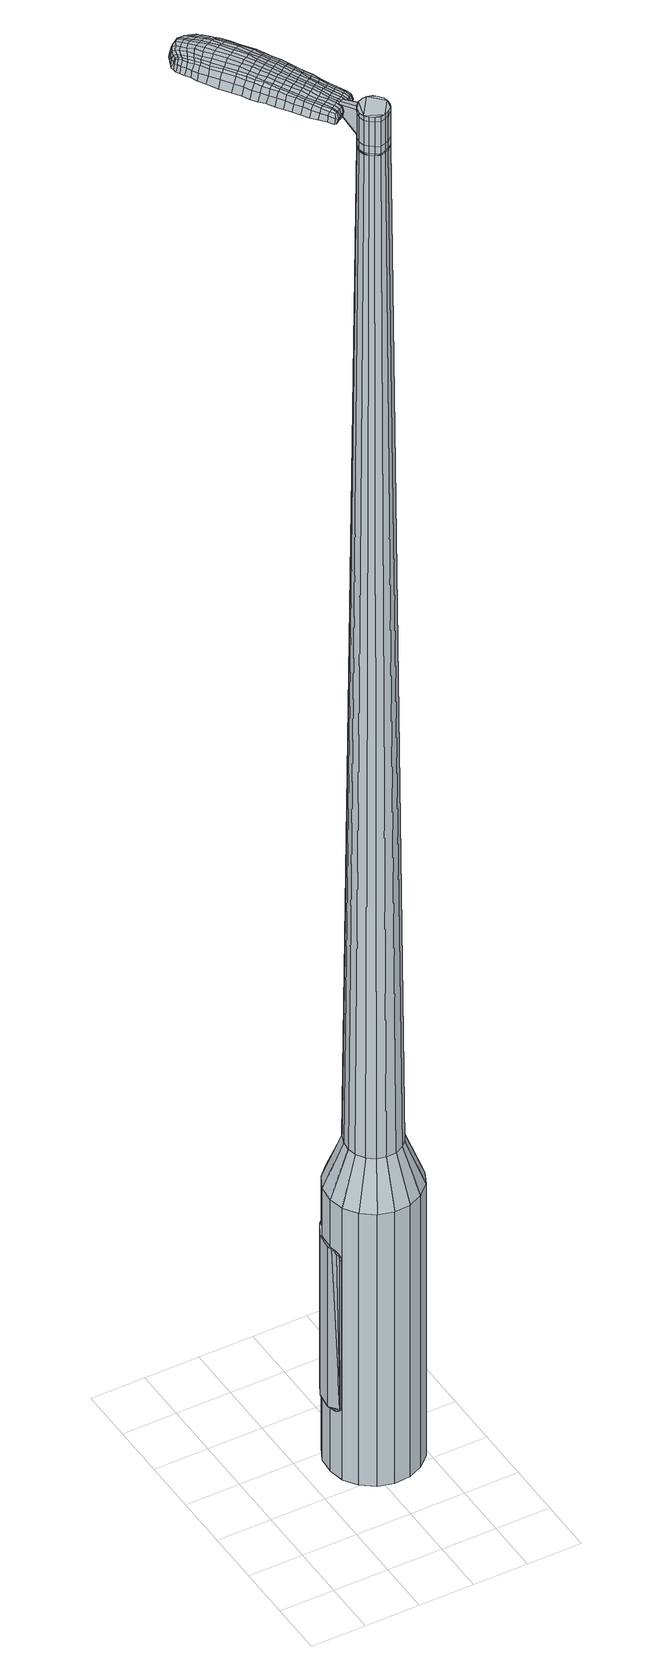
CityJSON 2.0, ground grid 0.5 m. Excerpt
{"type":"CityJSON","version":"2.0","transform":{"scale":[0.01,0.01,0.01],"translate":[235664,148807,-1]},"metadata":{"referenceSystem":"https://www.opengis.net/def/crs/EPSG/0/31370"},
"CityObjects":{
"object1":{"type":"GenericCityObject","attributes":{"cluster":104,"mean_distance_to_centroid":0.197,"new_centroid_x":235665.15,"new_centroid_y":148808.29,"mean_distance_to_camera":5.15,"H1":104.79,"H2":24.18,"Z_final":112.32,"cluster2":-1,"proj_x":235666.03,"proj_y":148807.71,"id_line":62693,"bearing_l":213.71,"distance":1.06,"orientation":"right","G_obj":123.71},"geometry":[{"type":"MultiSurface","lod":"2","boundaries":[[[0,1,2,3]],[[1,4,5,2]],[[4,6,7,5]],[[6,8,9,7]],[[8,10,11,9]],[[10,12,13,11]],[[12,14,15,13]],[[14,16,17,15]],[[16,18,19,17]],[[18,20,21,19]],[[20,22,23,21]],[[22,24,25,23]],[[24,26,27,25]],[[26,28,29,27]],[[28,30,31,29]],[[30,32,33,31]],[[32,34,35,33]],[[34,0,3,35]],[[36,37,38,39]],[[38,40,41,42]],[[41,43,42]],[[42,44,45,46]],[[45,47,46]],[[46,48,49,50]],[[49,51,50]],[[42,46,50,38]],[[50,52,39,38]],[[53,36,39]],[[2,5,7,35]],[[7,9,11,15]],[[11,13,15]],[[15,17,19,23]],[[19,21,23]],[[23,25,27,31]],[[27,29,31]],[[15,23,31,7]],[[31,33,35,7]],[[3,2,35]],[[1,0,54,55]],[[0,34,56,54]],[[34,32,57,56]],[[32,30,58,57]],[[30,28,59,58]],[[28,26,60,59]],[[26,24,61,60]],[[24,22,62,61]],[[22,20,63,62]],[[20,18,64,63]],[[18,16,65,64]],[[16,14,66,65]],[[14,12,67,66]],[[12,10,68,67]],[[10,8,69,68]],[[8,6,70,69]],[[6,4,71,70]],[[4,1,55,71]],[[55,54,72,73]],[[54,56,74,72]],[[56,57,75,74]],[[57,58,76,75]],[[58,59,77,76]],[[59,60,78,77]],[[60,61,79,78]],[[61,62,80,79]],[[62,63,81,80]],[[63,64,82,81]],[[64,65,83,82]],[[65,66,84,83]],[[66,67,85,84]],[[67,68,86,85]],[[68,69,87,86]],[[69,70,88,87]],[[70,71,89,88]],[[71,55,73,89]],[[90,91,92,93]],[[94,95,91,90]],[[96,97,95,94]],[[98,99,97,96]],[[100,101,99,98]],[[78,102,101,100]],[[79,103,102,78]],[[104,105,103,79]],[[81,106,105,104]],[[82,107,106,81]],[[108,109,107,82]],[[110,111,109,108]],[[85,112,111,110]],[[86,113,112,85]],[[87,114,113,86]],[[115,116,114,87]],[[89,117,116,115]],[[93,92,117,89]],[[118,119,120,121]],[[122,118,121,123]],[[124,122,123,125]],[[126,124,125,127]],[[128,126,127,129]],[[130,128,129,131]],[[132,130,131,133]],[[134,132,133,135]],[[136,134,135,137]],[[138,136,137,139]],[[140,138,139,141]],[[142,140,141,143]],[[144,142,143,145]],[[146,144,145,147]],[[148,146,147,149]],[[150,148,149,151]],[[73,72,90,93]],[[72,74,94,90]],[[74,75,96,94]],[[75,76,98,96]],[[76,77,100,98]],[[77,78,100]],[[80,104,79]],[[80,81,104]],[[83,108,82]],[[83,84,110,108]],[[84,85,110]],[[88,115,87]],[[88,89,115]],[[73,93,89]],[[152,153,92,91]],[[153,117,92]],[[154,116,117]],[[154,114,116]],[[155,111,112]],[[155,156,109,111]],[[156,107,109]],[[157,105,106]],[[157,103,105]],[[158,101,102]],[[158,159,99,101]],[[159,160,97,99]],[[160,161,95,97]],[[161,152,91,95]],[[39,52,150,162]],[[153,152,163,151]],[[53,39,162,119]],[[152,161,120,163]],[[36,53,119,118]],[[161,160,121,120]],[[37,36,118,122]],[[160,159,123,121]],[[38,37,122,124]],[[159,158,125,123]],[[40,38,124,126]],[[158,102,127,125]],[[41,40,126,128]],[[102,103,129,127]],[[43,41,128,130]],[[103,157,131,129]],[[42,43,130,132]],[[157,106,133,131]],[[44,42,132,134]],[[106,107,135,133]],[[45,44,134,136]],[[107,156,137,135]],[[47,45,136,138]],[[156,155,139,137]],[[46,47,138,140]],[[155,112,141,139]],[[48,46,140,142]],[[112,113,143,141]],[[49,48,142,144]],[[113,114,145,143]],[[51,49,144,146]],[[114,154,147,145]],[[50,51,146,148]],[[154,117,149,147]],[[52,50,148,150]],[[117,153,151,149]],[[150,151,164,165]],[[151,163,166,164]],[[163,120,167,166]],[[120,119,168,167]],[[119,162,169,168]],[[162,150,165,169]],[[170,171,172,173]],[[174,170,173,175]],[[170,174,176,177]],[[171,170,177,178]],[[179,180,181,182]],[[183,179,182,184]],[[179,183,185,186]],[[180,179,186,187]],[[188,189,190,191]],[[192,188,191,193]],[[188,192,194,195]],[[189,188,195,196]],[[197,198,199,200]],[[201,197,200,202]],[[197,201,203,204]],[[198,197,204,205]],[[206,207,208,209]],[[210,206,209,211]],[[206,210,212,213]],[[207,206,213,214]],[[215,216,217,218]],[[219,215,218,220]],[[215,219,221,222]],[[216,215,222,223]],[[224,225,226,227]],[[216,224,227,217]],[[224,216,223,228]],[[225,224,228,229]],[[230,231,232,233]],[[225,230,233,226]],[[230,225,229,234]],[[231,230,234,235]],[[236,174,175,237]],[[231,236,237,232]],[[236,231,235,238]],[[174,236,238,176]],[[239,240,241,242]],[[243,239,242,244]],[[239,243,245,246]],[[240,239,246,247]],[[248,249,250,251]],[[240,248,251,241]],[[248,240,247,252]],[[249,248,252,253]],[[254,255,256,257]],[[249,254,257,250]],[[254,249,253,258]],[[255,254,258,259]],[[260,261,262,263]],[[255,260,263,256]],[[260,255,259,264]],[[261,260,264,265]],[[266,171,178,267]],[[261,266,267,262]],[[266,261,265,268]],[[171,266,268,172]],[[269,270,271,272]],[[273,269,272,274]],[[269,273,275,276]],[[270,269,276,277]],[[278,279,280,281]],[[270,278,281,271]],[[278,270,277,282]],[[279,278,282,283]],[[284,285,286,287]],[[279,284,287,280]],[[284,279,283,288]],[[285,284,288,289]],[[290,183,184,291]],[[285,290,291,286]],[[290,285,289,292]],[[183,290,292,185]],[[293,294,295,296]],[[297,293,296,298]],[[293,297,299,300]],[[294,293,300,301]],[[302,303,304,305]],[[294,302,305,295]],[[302,294,301,306]],[[303,302,306,307]],[[308,309,310,311]],[[303,308,311,304]],[[308,303,307,312]],[[309,308,312,313]],[[314,315,316,317]],[[309,314,317,310]],[[314,309,313,318]],[[315,314,318,319]],[[320,180,187,321]],[[315,320,321,316]],[[320,315,319,322]],[[180,320,322,181]],[[323,209,208,324]],[[325,323,324,326]],[[323,325,327,328]],[[209,323,328,211]],[[329,325,326,330]],[[331,329,330,332]],[[329,331,333,334]],[[325,329,334,327]],[[335,331,332,336]],[[337,335,336,338]],[[335,337,339,340]],[[331,335,340,333]],[[341,337,338,342]],[[343,341,342,344]],[[341,343,345,346]],[[337,341,346,339]],[[347,343,344,348]],[[198,347,348,199]],[[347,198,205,349]],[[343,347,349,345]],[[350,351,196,195]],[[352,350,195,194]],[[350,352,353,354]],[[351,350,354,355]],[[356,357,355,354]],[[358,356,354,353]],[[356,358,359,360]],[[357,356,360,361]],[[362,363,361,360]],[[364,362,360,359]],[[362,364,365,366]],[[363,362,366,367]],[[368,369,367,366]],[[370,368,366,365]],[[368,370,203,201]],[[369,368,201,202]],[[371,372,373,374]],[[273,371,374,275]],[[371,273,274,375]],[[372,371,375,376]],[[377,192,193,378]],[[372,377,378,373]],[[377,372,376,379]],[[192,377,379,194]],[[380,381,382,383]],[[219,380,383,221]],[[380,219,220,384]],[[381,380,384,385]],[[386,387,388,389]],[[381,386,389,382]],[[386,381,385,390]],[[387,386,390,391]],[[392,189,196,393]],[[387,392,393,388]],[[392,387,391,394]],[[189,392,394,190]],[[395,396,397,398]],[[177,395,398,178]],[[395,177,176,399]],[[396,395,399,400]],[[401,402,403,404]],[[396,401,404,397]],[[401,396,400,405]],[[402,401,405,406]],[[407,200,199,408]],[[402,407,408,403]],[[407,402,406,409]],[[200,407,409,202]],[[410,411,412,413]],[[182,410,413,184]],[[410,182,181,414]],[[411,410,414,415]],[[416,204,203,417]],[[411,416,417,412]],[[416,411,415,418]],[[204,416,418,205]],[[419,420,421,422]],[[297,419,422,299]],[[419,297,298,423]],[[420,419,423,424]],[[425,210,211,426]],[[420,425,426,421]],[[425,420,424,427]],[[210,425,427,212]],[[428,429,430,431]],[[243,428,431,245]],[[428,243,244,432]],[[429,428,432,433]],[[434,435,436,437]],[[429,434,437,430]],[[434,429,433,438]],[[435,434,438,439]],[[440,207,214,441]],[[435,440,441,436]],[[440,435,439,442]],[[207,440,442,208]],[[443,444,433,432]],[[242,443,432,244]],[[443,242,241,445]],[[444,443,445,446]],[[447,448,439,438]],[[444,447,438,433]],[[447,444,446,449]],[[448,447,449,450]],[[451,324,208,442]],[[448,451,442,439]],[[451,448,450,452]],[[324,451,452,326]],[[453,454,455,456]],[[300,453,456,301]],[[453,300,299,422]],[[454,453,422,421]],[[457,328,327,458]],[[454,457,458,455]],[[457,454,421,426]],[[328,457,426,211]],[[459,460,446,445]],[[251,459,445,241]],[[459,251,250,461]],[[460,459,461,462]],[[463,464,450,449]],[[460,463,449,446]],[[463,460,462,465]],[[464,463,465,466]],[[467,330,326,452]],[[464,467,452,450]],[[467,464,466,468]],[[330,467,468,332]],[[469,470,471,472]],[[306,469,472,307]],[[469,306,301,456]],[[470,469,456,455]],[[473,334,333,474]],[[470,473,474,471]],[[473,470,455,458]],[[334,473,458,327]],[[475,476,462,461]],[[257,475,461,250]],[[475,257,256,477]],[[476,475,477,478]],[[479,480,466,465]],[[476,479,465,462]],[[479,476,478,481]],[[480,479,481,482]],[[483,336,332,468]],[[480,483,468,466]],[[483,480,482,484]],[[336,483,484,338]],[[485,486,487,488]],[[312,485,488,313]],[[485,312,307,472]],[[486,485,472,471]],[[489,340,339,490]],[[486,489,490,487]],[[489,486,471,474]],[[340,489,474,333]],[[491,492,478,477]],[[263,491,477,256]],[[491,263,262,493]],[[492,491,493,494]],[[495,496,482,481]],[[492,495,481,478]],[[495,492,494,497]],[[496,495,497,498]],[[499,342,338,484]],[[496,499,484,482]],[[499,496,498,500]],[[342,499,500,344]],[[501,502,503,504]],[[318,501,504,319]],[[501,318,313,488]],[[502,501,488,487]],[[505,346,345,506]],[[502,505,506,503]],[[505,502,487,490]],[[346,505,490,339]],[[507,508,494,493]],[[267,507,493,262]],[[507,267,178,398]],[[508,507,398,397]],[[509,510,498,497]],[[508,509,497,494]],[[509,508,397,404]],[[510,509,404,403]],[[511,348,344,500]],[[510,511,500,498]],[[511,510,403,408]],[[348,511,408,199]],[[512,513,415,414]],[[322,512,414,181]],[[512,322,319,504]],[[513,512,504,503]],[[514,349,205,418]],[[513,514,418,415]],[[514,513,503,506]],[[349,514,506,345]],[[515,516,376,375]],[[272,515,375,274]],[[515,272,271,517]],[[516,515,517,518]],[[519,352,194,379]],[[516,519,379,376]],[[519,516,518,520]],[[352,519,520,353]],[[521,522,523,524]],[[222,521,524,223]],[[521,222,221,383]],[[522,521,383,382]],[[525,526,527,528]],[[522,525,528,523]],[[525,522,382,389]],[[526,525,389,388]],[[529,351,355,530]],[[526,529,530,527]],[[529,526,388,393]],[[351,529,393,196]],[[531,532,518,517]],[[281,531,517,271]],[[531,281,280,533]],[[532,531,533,534]],[[535,358,353,520]],[[532,535,520,518]],[[535,532,534,536]],[[358,535,536,359]],[[537,538,539,540]],[[228,537,540,229]],[[537,228,223,524]],[[538,537,524,523]],[[541,542,543,544]],[[538,541,544,539]],[[541,538,523,528]],[[542,541,528,527]],[[545,357,361,546]],[[542,545,546,543]],[[545,542,527,530]],[[357,545,530,355]],[[547,548,534,533]],[[287,547,533,280]],[[547,287,286,549]],[[548,547,549,550]],[[551,364,359,536]],[[548,551,536,534]],[[551,548,550,552]],[[364,551,552,365]],[[553,554,555,556]],[[234,553,556,235]],[[553,234,229,540]],[[554,553,540,539]],[[557,558,559,560]],[[554,557,560,555]],[[557,554,539,544]],[[558,557,544,543]],[[561,363,367,562]],[[558,561,562,559]],[[561,558,543,546]],[[363,561,546,361]],[[563,564,550,549]],[[291,563,549,286]],[[563,291,184,413]],[[564,563,413,412]],[[565,370,365,552]],[[564,565,552,550]],[[565,564,412,417]],[[370,565,417,203]],[[566,567,400,399]],[[238,566,399,176]],[[566,238,235,556]],[[567,566,556,555]],[[568,569,406,405]],[[567,568,405,400]],[[568,567,555,560]],[[569,568,560,559]],[[570,369,202,409]],[[569,570,409,406]],[[570,569,559,562]],[[369,570,562,367]],[[571,572,573,574]],[[574,573,575,576]],[[577,575,573,578]],[[578,573,572,579]],[[580,581,582,583]],[[583,582,584,585]],[[586,584,582,587]],[[587,582,581,588]],[[589,590,591,592]],[[592,591,593,594]],[[595,593,591,596]],[[596,591,590,597]],[[598,599,600,601]],[[601,600,602,603]],[[604,602,600,605]],[[605,600,599,606]],[[607,608,609,610]],[[610,609,611,612]],[[613,611,609,614]],[[614,609,608,615]],[[616,617,618,619]],[[619,618,620,621]],[[622,620,618,623]],[[623,618,617,624]],[[625,626,627,628]],[[628,627,617,616]],[[624,617,627,629]],[[629,627,626,630]],[[631,632,633,634]],[[634,633,626,625]],[[630,626,633,635]],[[635,633,632,636]],[[576,575,637,638]],[[638,637,632,631]],[[636,632,637,639]],[[639,637,575,577]],[[640,641,642,643]],[[643,642,644,645]],[[646,644,642,647]],[[647,642,641,648]],[[649,650,651,652]],[[652,651,641,640]],[[648,641,651,653]],[[653,651,650,654]],[[655,656,657,658]],[[658,657,650,649]],[[654,650,657,659]],[[659,657,656,660]],[[661,662,663,664]],[[664,663,656,655]],[[660,656,663,665]],[[665,663,662,666]],[[579,572,667,668]],[[668,667,662,661]],[[666,662,667,669]],[[669,667,572,571]],[[670,671,672,673]],[[673,672,674,675]],[[676,674,672,677]],[[677,672,671,678]],[[679,680,681,682]],[[682,681,671,670]],[[678,671,681,683]],[[683,681,680,684]],[[685,686,687,688]],[[688,687,680,679]],[[684,680,687,689]],[[689,687,686,690]],[[585,584,691,692]],[[692,691,686,685]],[[690,686,691,693]],[[693,691,584,586]],[[694,695,696,697]],[[697,696,698,699]],[[700,698,696,701]],[[701,696,695,702]],[[703,704,705,706]],[[706,705,695,694]],[[702,695,705,707]],[[707,705,704,708]],[[709,710,711,712]],[[712,711,704,703]],[[708,704,711,713]],[[713,711,710,714]],[[715,716,717,718]],[[718,717,710,709]],[[714,710,717,719]],[[719,717,716,720]],[[588,581,721,722]],[[722,721,716,715]],[[720,716,721,723]],[[723,721,581,580]],[[607,610,724,725]],[[725,724,726,727]],[[728,726,724,729]],[[729,724,610,612]],[[727,726,730,731]],[[731,730,732,733]],[[734,732,730,735]],[[735,730,726,728]],[[733,732,736,737]],[[737,736,738,739]],[[740,738,736,741]],[[741,736,732,734]],[[739,738,742,743]],[[743,742,744,745]],[[746,744,742,747]],[[747,742,738,740]],[[745,744,748,749]],[[749,748,599,598]],[[606,599,748,750]],[[750,748,744,746]],[[597,751,752,596]],[[596,752,753,595]],[[754,753,752,755]],[[755,752,751,756]],[[756,757,758,755]],[[755,758,759,754]],[[760,759,758,761]],[[761,758,757,762]],[[762,763,764,761]],[[761,764,765,760]],[[766,765,764,767]],[[767,764,763,768]],[[768,769,770,767]],[[767,770,771,766]],[[604,771,770,602]],[[602,770,769,603]],[[772,773,774,775]],[[775,774,674,676]],[[675,674,774,776]],[[776,774,773,777]],[[594,593,778,779]],[[779,778,773,772]],[[777,773,778,780]],[[780,778,593,595]],[[781,782,783,784]],[[784,783,620,622]],[[621,620,783,785]],[[785,783,782,786]],[[787,788,789,790]],[[790,789,782,781]],[[786,782,789,791]],[[791,789,788,792]],[[597,590,793,794]],[[794,793,788,787]],[[792,788,793,795]],[[795,793,590,589]],[[796,797,798,799]],[[799,798,578,579]],[[577,578,798,800]],[[800,798,797,801]],[[802,803,804,805]],[[805,804,797,796]],[[801,797,804,806]],[[806,804,803,807]],[[598,601,808,809]],[[809,808,803,802]],[[807,803,808,810]],[[810,808,601,603]],[[811,812,813,814]],[[814,813,583,585]],[[580,583,813,815]],[[815,813,812,816]],[[604,605,817,818]],[[818,817,812,811]],[[816,812,817,819]],[[819,817,605,606]],[[820,698,821]],[[821,698,700]],[[699,698,820,822]],[[612,611,823,824]],[[824,823,820,821]],[[822,820,823,825]],[[825,823,611,613]],[[826,827,828,829]],[[829,828,644,646]],[[645,644,828,830]],[[830,828,827,831]],[[832,833,834,835]],[[835,834,827,826]],[[831,827,834,836]],[[836,834,833,837]],[[615,608,838,839]],[[839,838,833,832]],[[837,833,838,840]],[[840,838,608,607]],[[831,841,842,830]],[[830,842,643,645]],[[640,643,842,843]],[[843,842,841,844]],[[837,845,846,836]],[[836,846,841,831]],[[844,841,846,847]],[[847,846,845,848]],[[607,725,849,840]],[[840,849,845,837]],[[848,845,849,850]],[[850,849,725,727]],[[851,852,853,854]],[[854,853,701,702]],[[700,701,853,821]],[[853,852,821]],[[728,729,855,856]],[[856,855,852,851]],[[821,852,855,824]],[[824,855,729,612]],[[844,857,858,843]],[[843,858,652,640]],[[649,652,858,859]],[[858,857,859]],[[848,860,861,847]],[[847,861,857,844]],[[859,857,861,862]],[[862,861,860,863]],[[727,731,864,850]],[[850,864,860,848]],[[863,860,864,865]],[[865,864,731,733]],[[866,867,868,869]],[[869,868,707,708]],[[702,707,868,854]],[[854,868,867,851]],[[734,735,870,871]],[[871,870,867,866]],[[851,867,870,856]],[[856,870,735,728]],[[872,873,859]],[[859,873,658,649]],[[655,658,873,874]],[[874,873,872,875]],[[863,876,877,862]],[[862,877,872,859]],[[875,872,877,878]],[[878,877,876,879]],[[733,737,880,865]],[[865,880,876,863]],[[879,876,880,881]],[[881,880,737,739]],[[882,883,884,885]],[[885,884,713,714]],[[708,713,884,869]],[[869,884,883,866]],[[740,741,886,887]],[[887,886,883,882]],[[866,883,886,871]],[[871,886,741,734]],[[875,888,889,874]],[[874,889,664,655]],[[661,664,889,890]],[[890,889,888,891]],[[879,892,893,878]],[[878,893,888,875]],[[891,888,893,894]],[[894,893,892,895]],[[739,743,896,881]],[[881,896,892,879]],[[895,892,896,897]],[[897,896,743,745]],[[898,899,900,901]],[[901,900,719,720]],[[714,719,900,885]],[[885,900,899,882]],[[746,747,902,903]],[[903,902,899,898]],[[882,899,902,887]],[[887,902,747,740]],[[891,904,905,890]],[[890,905,668,661]],[[579,668,905,799]],[[799,905,904,796]],[[895,906,907,894]],[[894,907,904,891]],[[796,904,907,805]],[[805,907,906,802]],[[745,749,908,897]],[[897,908,906,895]],[[802,906,908,809]],[[809,908,749,598]],[[816,909,910,815]],[[815,910,723,580]],[[720,723,910,901]],[[901,910,909,898]],[[606,750,911,819]],[[819,911,909,816]],[[898,909,911,903]],[[903,911,750,746]],[[777,912,913,776]],[[776,913,673,675]],[[670,673,913,914]],[[914,913,912,915]],[[595,753,916,780]],[[780,916,912,777]],[[915,912,916,917]],[[917,916,753,754]],[[918,919,920,921]],[[921,920,623,624]],[[622,623,920,784]],[[784,920,919,781]],[[922,923,924,925]],[[925,924,919,918]],[[781,919,924,790]],[[790,924,923,787]],[[756,751,926,927]],[[927,926,923,922]],[[787,923,926,794]],[[794,926,751,597]],[[915,928,929,914]],[[914,929,682,670]],[[679,682,929,930]],[[930,929,928,931]],[[754,759,932,917]],[[917,932,928,915]],[[931,928,932,933]],[[933,932,759,760]],[[934,935,936,937]],[[937,936,629,630]],[[624,629,936,921]],[[921,936,935,918]],[[938,939,940,941]],[[941,940,935,934]],[[918,935,940,925]],[[925,940,939,922]],[[762,757,942,943]],[[943,942,939,938]],[[922,939,942,927]],[[927,942,757,756]],[[931,944,945,930]],[[930,945,688,679]],[[685,688,945,946]],[[946,945,944,947]],[[760,765,948,933]],[[933,948,944,931]],[[947,944,948,949]],[[949,948,765,766]],[[950,951,952,953]],[[953,952,635,636]],[[630,635,952,937]],[[937,952,951,934]],[[954,955,956,957]],[[957,956,951,950]],[[934,951,956,941]],[[941,956,955,938]],[[768,763,958,959]],[[959,958,955,954]],[[938,955,958,943]],[[943,958,763,762]],[[947,960,961,946]],[[946,961,692,685]],[[585,692,961,814]],[[814,961,960,811]],[[766,771,962,949]],[[949,962,960,947]],[[811,960,962,818]],[[818,962,771,604]],[[801,963,964,800]],[[800,964,639,577]],[[636,639,964,953]],[[953,964,963,950]],[[807,965,966,806]],[[806,966,963,801]],[[950,963,966,957]],[[957,966,965,954]],[[603,769,967,810]],[[810,967,965,807]],[[954,965,967,959]],[[959,967,769,768]],[[571,574,173,172]],[[574,576,175,173]],[[586,587,186,185]],[[587,588,187,186]],[[589,592,191,190]],[[592,594,193,191]],[[613,614,213,212]],[[614,615,214,213]],[[616,619,218,217]],[[619,621,220,218]],[[625,628,227,226]],[[628,616,217,227]],[[631,634,233,232]],[[634,625,226,233]],[[576,638,237,175]],[[638,631,232,237]],[[646,647,246,245]],[[647,648,247,246]],[[648,653,252,247]],[[653,654,253,252]],[[654,659,258,253]],[[659,660,259,258]],[[660,665,264,259]],[[665,666,265,264]],[[666,669,268,265]],[[669,571,172,268]],[[676,677,276,275]],[[677,678,277,276]],[[678,683,282,277]],[[683,684,283,282]],[[684,689,288,283]],[[689,690,289,288]],[[690,693,292,289]],[[693,586,185,292]],[[694,697,296,295]],[[697,699,298,296]],[[703,706,305,304]],[[706,694,295,305]],[[709,712,311,310]],[[712,703,304,311]],[[715,718,317,316]],[[718,709,310,317]],[[588,722,321,187]],[[722,715,316,321]],[[772,775,374,373]],[[775,676,275,374]],[[594,779,378,193]],[[779,772,373,378]],[[621,785,384,220]],[[785,786,385,384]],[[786,791,390,385]],[[791,792,391,390]],[[792,795,394,391]],[[795,589,190,394]],[[699,423,298]],[[699,822,424,423]],[[822,825,427,424]],[[825,613,212,427]],[[826,829,431,430]],[[829,646,245,431]],[[832,835,437,436]],[[835,826,430,437]],[[615,839,441,214]],[[839,832,436,441]],[[968,969,970,971]],[[972,973,971,970]],[[974,975,976,977]],[[978,979,980,981]],[[969,982,983,970]],[[984,972,970,983]],[[985,974,977,986]],[[987,988,979,978]],[[982,989,990,983]],[[990,991,984,983]],[[992,985,986,993]],[[994,988,987,995]],[[989,996,997,990]],[[997,998,991,990]],[[999,992,993,1000]],[[1001,994,995,1002]],[[1003,1004,1005,1006]],[[1007,1008,1004,1003]],[[1007,1009,1010,1008]],[[1009,1011,1012,1010]],[[1013,1014,1015,1016]],[[1017,1018,1014,1013]],[[1019,1020,1018,1017]],[[1021,1022,1020,1019]],[[1016,1005,1004,1013]],[[1013,1004,1008,1017]],[[1008,1010,1019,1017]],[[1010,1012,1021,1019]],[[977,976,973,972]],[[986,977,972,984]],[[991,993,986,984]],[[998,1000,993,991]],[[978,981,975,974]],[[987,978,974,985]],[[995,987,985,992]],[[1002,995,992,999]],[[979,1003,1006,980]],[[988,1007,1003,979]],[[1009,1007,988,994]],[[1011,1009,994,1001]],[[1023,1024,1025,1026]],[[1025,1027,1028,1029]],[[1025,1029,1030,1031]],[[1025,1031,1026]],[[1032,1023,1026,1033]],[[1034,1033,1026,1035]],[[1036,1035,1026]],[[1037,1025,1024,1038]],[[1039,1037,1038,1040]],[[1041,1039,1040,1042]],[[1043,1041,1042,1044]],[[1045,1043,1044,1046]],[[1046,1047,1048,1049]],[[1046,1049,1050,1051]],[[1046,1051,1052,1053]],[[1052,1054,1055,1056]],[[1052,1056,1057,1058]],[[1052,1058,1053]],[[1046,1053,1045]],[[1059,1060,1024,1023]],[[1061,1062,1027,1025]],[[1063,1064,1036,1026]],[[1060,1065,1038,1024]],[[1066,1061,1025,1037]],[[1065,1067,1040,1038]],[[1068,1066,1037,1039]],[[1067,1069,1042,1040]],[[1070,1068,1039,1041]],[[1069,1071,1044,1042]],[[1072,1070,1041,1043]],[[1071,1073,1046,1044]],[[1074,1072,1043,1045]],[[1073,1075,1047,1046]],[[1076,1077,1054,1052]],[[1078,1074,1045,1053]],[[1048,1047,1075,1079]],[[1049,1048,1079,1080]],[[1050,1049,1080,1081]],[[1051,1050,1081,1082]],[[1052,1051,1082,1076]],[[1083,1059,1023,1032]],[[1084,1083,1032,1033]],[[1085,1084,1033,1034]],[[1086,1085,1034,1035]],[[1064,1086,1035,1036]],[[1028,1027,1062,1087]],[[1055,1054,1077,1088]],[[1029,1028,1087,1089]],[[1030,1029,1089,1090]],[[1031,1030,1090,1091]],[[1026,1031,1091,1063]],[[1056,1055,1088,1092]],[[1057,1056,1092,1093]],[[1058,1057,1093,1094]],[[1053,1058,1094,1078]]]}]}
},
"vertices":[
[89,165,384],[103,171,384],[103,171,96],[89,165,96],[117,172,384],[117,172,96],[131,168,384],[131,168,96],[143,159,384],[143,159,96],[151,147,384],[151,147,96],[155,133,384],[155,133,96],[153,118,384],[153,118,96],[147,105,384],[147,105,96],[136,95,384],[136,95,96],[123,89,384],[123,89,96],[108,88,384],[108,88,96],[94,92,384],[94,92,96],[82,101,384],[82,101,96],[74,113,384],[74,113,96],[71,127,384],[71,127,96],[72,142,384],[72,142,96],[79,155,384],[79,155,96],[100,134,1524],[99,129,1524],[100,124,1524],[105,141,1524],[103,121,1524],[107,118,1524],[116,117,1524],[111,116,1524],[120,119,1524],[124,122,1524],[126,131,1524],[126,126,1524],[125,135,1524],[122,139,1524],[114,143,1524],[119,142,1524],[110,143,1524],[102,138,1524],[99,151,429],[107,154,429],[92,145,429],[89,137,429],[88,128,429],[90,120,429],[95,112,429],[102,107,429],[110,105,429],[119,105,429],[127,109,429],[133,115,429],[137,123,429],[138,131,429],[136,140,429],[131,147,429],[124,152,429],[116,155,429],[105,141,1483],[110,143,1483],[102,138,1483],[100,134,1483],[99,129,1483],[100,124,1483],[103,121,1483],[107,118,1483],[111,116,1483],[116,117,1483],[120,119,1483],[124,122,1483],[126,126,1483],[126,131,1483],[125,135,1483],[122,139,1483],[119,142,1483],[114,143,1483],[106,141,1483],[106,141,1485],[110,142,1485],[110,142,1483],[102,137,1483],[102,137,1485],[100,133,1483],[100,133,1485],[100,129,1483],[100,129,1485],[101,125,1483],[101,125,1485],[103,121,1485],[107,118,1485],[111,117,1483],[111,117,1485],[116,117,1485],[120,119,1485],[123,122,1483],[123,122,1485],[125,126,1483],[125,126,1485],[126,131,1485],[125,135,1485],[122,139,1485],[118,141,1483],[118,141,1485],[114,143,1485],[100,134,1519],[102,138,1519],[102,138,1493],[100,134,1493],[99,129,1519],[99,129,1493],[100,124,1519],[100,124,1493],[103,121,1519],[103,121,1493],[107,118,1519],[107,118,1493],[111,116,1519],[111,116,1493],[116,117,1519],[116,117,1493],[120,119,1519],[120,119,1493],[124,122,1519],[124,122,1493],[126,126,1519],[126,126,1493],[126,131,1519],[126,131,1493],[125,135,1519],[125,135,1493],[122,139,1519],[122,139,1493],[119,142,1519],[119,142,1493],[114,143,1519],[114,143,1493],[110,143,1519],[110,143,1493],[105,141,1485],[110,143,1485],[119,142,1485],[126,126,1485],[124,122,1485],[111,116,1485],[100,124,1485],[99,129,1485],[100,134,1485],[102,138,1485],[105,141,1519],[105,141,1493],[98,158,1513],[98,158,1518],[95,157,1513],[92,155,1513],[92,155,1518],[95,157,1518],[70,229,1519],[74,223,1518],[74,225,1509],[71,231,1510],[66,236,1519],[66,238,1510],[65,235,1526],[69,227,1525],[73,221,1525],[38,208,1519],[42,202,1518],[44,202,1525],[40,208,1525],[33,215,1519],[35,215,1526],[31,215,1510],[36,208,1510],[40,202,1509],[12,279,1519],[15,281,1519],[14,281,1513],[11,279,1513],[9,275,1519],[8,276,1513],[10,274,1524],[13,277,1524],[16,279,1524],[53,217,1530],[57,211,1529],[60,213,1529],[56,219,1530],[48,225,1531],[51,226,1531],[45,222,1530],[50,215,1530],[54,209,1529],[98,150,1512],[100,151,1512],[99,152,1517],[97,151,1517],[95,148,1512],[95,149,1517],[95,149,1506],[97,151,1506],[100,152,1506],[36,277,1519],[38,275,1519],[39,277,1512],[37,279,1512],[34,279,1518],[35,281,1512],[34,278,1522],[35,277,1523],[37,274,1524],[41,271,1519],[45,267,1519],[45,269,1512],[42,273,1512],[40,270,1524],[44,266,1525],[48,262,1519],[53,256,1519],[53,258,1511],[49,264,1511],[48,261,1526],[52,254,1526],[59,246,1519],[60,248,1510],[58,245,1526],[107,165,1513],[104,172,1513],[103,171,1518],[107,164,1517],[110,160,1512],[109,161,1516],[110,162,1506],[108,167,1507],[104,173,1507],[100,178,1514],[96,185,1515],[95,183,1520],[99,177,1519],[100,180,1507],[97,186,1507],[92,191,1515],[89,198,1516],[88,196,1522],[92,190,1521],[93,193,1508],[89,200,1508],[85,204,1517],[81,210,1517],[80,209,1524],[84,203,1523],[85,206,1508],[82,212,1509],[77,217,1518],[77,215,1524],[78,219,1509],[6,258,1519],[7,255,1519],[9,256,1524],[7,259,1523],[5,261,1518],[6,261,1522],[4,261,1512],[4,258,1512],[6,255,1512],[10,251,1519],[12,246,1519],[14,246,1525],[11,251,1524],[8,251,1512],[11,246,1512],[15,241,1519],[20,234,1519],[21,234,1526],[17,241,1526],[14,241,1511],[18,234,1511],[26,225,1519],[28,225,1526],[24,225,1510],[82,149,1513],[78,155,1513],[76,155,1507],[81,149,1507],[86,144,1512],[85,145,1506],[86,146,1516],[83,149,1517],[79,155,1518],[73,161,1514],[69,167,1515],[67,167,1507],[71,161,1507],[75,161,1519],[70,167,1520],[64,173,1515],[60,179,1516],[58,179,1508],[62,173,1508],[66,173,1521],[61,179,1522],[55,185,1517],[51,190,1517],[49,191,1509],[53,185,1508],[57,185,1523],[52,190,1524],[46,196,1518],[44,196,1509],[48,196,1524],[94,156,1519],[96,157,1519],[90,162,1520],[92,163,1520],[88,160,1520],[92,154,1519],[86,168,1522],[88,169,1522],[82,174,1523],[84,176,1523],[79,172,1523],[83,166,1521],[78,180,1524],[80,182,1524],[74,186,1525],[76,188,1525],[71,185,1525],[75,178,1524],[69,193,1526],[72,194,1526],[65,199,1527],[68,200,1527],[62,197,1527],[67,191,1526],[61,205,1528],[64,207,1528],[58,203,1528],[14,275,1527],[17,277,1527],[12,272,1526],[14,268,1527],[17,271,1528],[20,273,1528],[20,266,1529],[23,268,1529],[17,263,1528],[21,257,1530],[24,260,1530],[28,262,1530],[28,253,1531],[32,256,1531],[25,251,1530],[30,243,1531],[33,246,1531],[37,248,1531],[41,235,1531],[44,237,1531],[37,233,1531],[5,263,1518],[5,266,1519],[4,266,1513],[3,263,1513],[6,262,1523],[6,265,1523],[7,271,1519],[6,271,1513],[8,270,1524],[32,280,1518],[30,281,1518],[30,280,1523],[32,279,1523],[33,282,1513],[30,283,1513],[26,282,1519],[22,282,1519],[23,281,1524],[27,281,1523],[26,283,1513],[22,283,1513],[18,282,1519],[19,281,1524],[18,283,1513],[68,226,1528],[66,225,1528],[70,219,1528],[72,220,1527],[64,234,1528],[62,233,1529],[64,224,1529],[61,222,1530],[65,216,1529],[68,218,1528],[59,232,1529],[56,230,1530],[58,221,1530],[62,214,1529],[54,228,1531],[41,209,1528],[43,210,1529],[38,217,1529],[36,216,1528],[45,203,1527],[47,204,1528],[46,212,1529],[41,220,1530],[50,206,1528],[88,143,1512],[90,144,1512],[89,146,1517],[88,145,1517],[87,144,1506],[88,145,1506],[92,146,1512],[92,148,1517],[91,147,1506],[110,158,1512],[109,157,1512],[109,158,1506],[110,159,1506],[109,159,1517],[108,158,1517],[107,156,1512],[105,154,1512],[104,155,1506],[107,157,1506],[106,157,1517],[104,155,1517],[102,153,1512],[102,154,1506],[102,154,1517],[106,163,1519],[105,162,1519],[102,170,1520],[101,169,1520],[103,161,1519],[101,160,1519],[99,168,1520],[97,166,1520],[99,158,1519],[95,165,1520],[85,149,1519],[86,150,1519],[82,156,1520],[80,155,1520],[89,152,1519],[85,158,1520],[98,176,1521],[97,175,1521],[94,182,1522],[93,182,1522],[95,174,1521],[93,172,1521],[91,180,1522],[89,179,1523],[90,171,1522],[86,177,1523],[76,161,1521],[78,162,1521],[73,168,1522],[71,167,1522],[80,164,1521],[76,170,1522],[91,189,1523],[89,188,1523],[87,195,1524],[85,194,1524],[87,186,1523],[85,185,1524],[83,193,1525],[81,191,1525],[82,183,1524],[78,190,1525],[67,173,1523],[69,174,1523],[64,180,1524],[63,179,1524],[72,176,1524],[67,182,1525],[83,202,1525],[82,201,1525],[79,208,1526],[78,207,1526],[79,199,1526],[77,197,1526],[75,205,1527],[73,204,1527],[74,196,1526],[70,202,1527],[58,185,1525],[60,186,1525],[56,192,1526],[54,191,1526],[63,188,1526],[59,194,1527],[76,214,1527],[74,213,1527],[72,212,1527],[69,210,1528],[66,208,1528],[50,197,1527],[51,198,1527],[55,200,1528],[7,260,1525],[8,263,1525],[9,257,1526],[10,260,1526],[9,267,1526],[11,264,1527],[34,277,1525],[31,278,1525],[34,275,1526],[36,274,1525],[28,279,1525],[24,279,1526],[27,275,1527],[30,275,1526],[21,278,1526],[23,274,1527],[12,253,1526],[13,255,1527],[15,247,1527],[16,250,1528],[15,259,1528],[18,253,1529],[39,270,1526],[37,271,1527],[41,265,1528],[43,265,1527],[34,271,1527],[30,270,1528],[34,265,1529],[38,265,1528],[27,269,1528],[31,263,1530],[18,242,1528],[19,244,1529],[22,235,1528],[24,237,1529],[22,247,1529],[27,240,1530],[46,260,1528],[44,260,1528],[49,253,1529],[51,254,1528],[41,260,1529],[38,259,1530],[43,251,1530],[46,252,1530],[35,257,1530],[40,250,1531],[29,225,1529],[31,227,1529],[34,230,1530],[57,244,1528],[55,243,1529],[53,242,1530],[50,241,1530],[47,239,1531],[73,224,1509],[72,222,1518],[68,228,1518],[69,230,1509],[64,235,1519],[64,237,1510],[63,234,1525],[68,226,1525],[71,220,1525],[45,203,1525],[44,203,1518],[39,209,1518],[41,209,1525],[34,216,1519],[36,216,1525],[32,216,1510],[37,209,1509],[42,204,1509],[15,279,1513],[16,279,1519],[13,277,1519],[13,278,1513],[11,274,1519],[10,275,1513],[12,273,1524],[14,276,1524],[17,277,1524],[59,213,1528],[57,211,1528],[53,217,1529],[55,219,1529],[48,225,1529],[50,227,1529],[45,223,1529],[50,215,1529],[54,209,1528],[98,154,1516],[99,153,1512],[97,152,1512],[96,153,1516],[94,150,1512],[94,151,1516],[93,151,1506],[96,153,1506],[98,154,1506],[37,275,1512],[37,274,1519],[35,276,1518],[35,278,1512],[33,277,1518],[34,279,1512],[33,277,1522],[34,275,1523],[36,273,1523],[44,267,1512],[43,266,1519],[40,270,1519],[40,272,1512],[39,269,1524],[43,264,1525],[52,256,1511],[51,255,1519],[47,261,1519],[47,263,1511],[46,260,1525],[50,253,1526],[57,245,1519],[58,247,1510],[57,244,1526],[101,170,1518],[102,171,1513],[106,164,1513],[105,163,1517],[108,160,1512],[107,160,1515],[108,161,1506],[106,166,1506],[102,172,1507],[94,183,1520],[94,184,1514],[98,177,1514],[98,176,1519],[99,179,1507],[95,186,1507],[86,195,1522],[87,197,1516],[91,190,1515],[90,189,1521],[91,192,1508],[87,199,1508],[79,208,1523],[79,210,1517],[83,203,1516],[82,202,1522],[84,205,1508],[80,211,1508],[76,216,1517],[75,214,1524],[76,218,1509],[10,257,1523],[9,256,1519],[8,259,1518],[9,259,1523],[7,261,1518],[8,261,1522],[6,261,1512],[6,259,1512],[8,256,1512],[16,247,1525],[14,247,1519],[11,252,1519],[13,252,1524],[10,252,1512],[12,247,1512],[23,235,1526],[21,235,1519],[17,242,1519],[19,242,1525],[15,242,1511],[20,236,1511],[28,226,1519],[30,226,1526],[26,226,1510],[78,156,1507],[79,156,1513],[84,150,1513],[82,150,1506],[87,146,1512],[86,146,1506],[87,147,1515],[85,150,1517],[80,156,1518],[68,168,1507],[70,168,1514],[75,162,1514],[73,162,1507],[76,162,1519],[72,168,1520],[59,180,1508],[61,180,1516],[66,174,1515],[64,174,1508],[67,174,1521],[63,180,1522],[50,192,1508],[52,192,1517],[57,186,1516],[55,186,1508],[58,186,1522],[54,192,1523],[48,197,1517],[46,198,1509],[50,198,1524],[94,156,1518],[96,158,1518],[90,162,1519],[92,164,1519],[87,161,1519],[91,155,1518],[86,168,1520],[88,170,1520],[82,175,1521],[84,176,1521],[79,173,1521],[83,167,1520],[77,181,1523],[80,182,1523],[73,187,1524],[76,188,1524],[71,185,1524],[75,179,1523],[69,193,1525],[72,195,1525],[65,199,1526],[67,201,1526],[62,197,1526],[66,191,1525],[61,205,1527],[63,207,1527],[58,203,1527],[18,276,1526],[15,274,1526],[13,271,1525],[15,268,1526],[17,270,1526],[20,272,1526],[24,267,1528],[21,265,1528],[18,263,1527],[22,257,1528],[25,259,1529],[28,261,1529],[32,255,1530],[29,253,1530],[26,251,1529],[31,244,1530],[34,246,1530],[37,248,1530],[43,237,1530],[41,235,1530],[38,233,1530],[6,266,1513],[7,265,1518],[7,263,1518],[5,263,1512],[8,262,1523],[8,265,1523],[9,270,1519],[8,270,1513],[10,269,1523],[29,278,1523],[29,279,1518],[32,278,1518],[32,277,1523],[32,280,1512],[30,280,1512],[23,279,1523],[22,280,1519],[26,280,1519],[26,279,1523],[26,281,1513],[22,281,1513],[19,280,1519],[20,279,1524],[19,281,1513],[70,219,1527],[66,225,1527],[67,226,1527],[71,220,1526],[62,233,1527],[61,233,1528],[65,216,1528],[61,222,1528],[63,224,1528],[67,218,1527],[59,231,1528],[56,230,1529],[58,221,1529],[62,215,1528],[53,228,1529],[38,218,1528],[43,210,1527],[42,209,1527],[37,217,1527],[46,204,1526],[47,205,1527],[46,213,1528],[41,220,1528],[51,207,1527],[88,146,1512],[88,147,1516],[87,147,1506],[91,148,1512],[91,149,1516],[90,149,1506],[108,160,1506],[107,159,1512],[108,159,1512],[109,160,1506],[107,160,1516],[107,159,1516],[103,157,1506],[103,156,1512],[106,158,1512],[106,159,1506],[105,158,1516],[103,157,1516],[101,155,1512],[101,156,1506],[100,155,1516],[104,163,1518],[105,163,1518],[101,170,1519],[100,169,1519],[100,161,1518],[102,162,1518],[98,168,1519],[96,166,1519],[98,159,1518],[94,165,1519],[82,157,1519],[86,151,1518],[85,150,1518],[81,156,1519],[88,153,1518],[84,159,1519],[96,176,1520],[97,176,1520],[93,182,1521],[92,173,1520],[94,174,1520],[91,181,1521],[88,179,1521],[90,171,1520],[86,178,1521],[73,169,1521],[77,163,1520],[76,162,1520],[72,168,1521],[80,165,1520],[76,171,1521],[89,188,1522],[89,189,1522],[86,195,1523],[85,194,1523],[84,185,1522],[87,187,1522],[83,193,1523],[80,192,1524],[82,184,1523],[78,190,1524],[64,181,1523],[69,175,1522],[68,174,1522],[63,180,1523],[72,177,1522],[67,183,1523],[81,201,1524],[82,201,1524],[78,207,1525],[77,207,1525],[76,198,1525],[79,199,1524],[75,206,1525],[72,204,1526],[74,196,1525],[70,202,1526],[56,193,1525],[60,187,1524],[59,186,1524],[55,192,1525],[63,189,1524],[59,195,1525],[73,213,1526],[74,214,1526],[69,210,1527],[71,212,1526],[66,209,1527],[52,199,1526],[50,198,1526],[55,201,1526],[9,263,1524],[9,260,1524],[11,258,1525],[11,260,1525],[11,267,1525],[12,264,1525],[33,274,1525],[31,276,1524],[33,275,1524],[35,273,1525],[27,274,1526],[24,277,1525],[28,277,1524],[30,274,1525],[21,277,1525],[23,274,1526],[14,255,1526],[13,253,1526],[16,248,1526],[17,250,1527],[16,259,1526],[19,253,1527],[40,265,1527],[36,270,1526],[38,269,1526],[42,264,1526],[34,264,1528],[30,269,1527],[33,270,1526],[37,264,1527],[27,268,1527],[31,263,1528],[20,244,1527],[19,243,1527],[24,236,1527],[25,237,1528],[23,248,1528],[27,240,1529],[48,253,1528],[44,259,1527],[45,259,1527],[50,253,1527],[43,251,1529],[38,258,1529],[41,259,1528],[46,252,1528],[35,257,1529],[40,249,1530],[31,228,1528],[30,226,1528],[34,230,1529],[55,243,1528],[56,243,1528],[49,240,1529],[52,242,1529],[46,239,1530],[109,161,1508],[103,157,1508],[86,185,1509],[92,189,1509],[75,203,1510],[82,208,1510],[53,236,1512],[61,242,1512],[71,227,1511],[63,221,1511],[43,251,1513],[35,262,1514],[43,267,1514],[51,257,1513],[97,153,1508],[79,180,1509],[67,198,1510],[45,231,1512],[55,216,1511],[35,246,1513],[28,257,1514],[92,150,1508],[73,176,1509],[60,194,1510],[38,226,1512],[48,211,1511],[21,253,1514],[28,241,1513],[86,146,1508],[66,172,1509],[53,189,1510],[30,221,1512],[40,206,1511],[13,248,1514],[20,236,1513],[27,273,1514],[24,277,1514],[30,280,1514],[34,278,1514],[21,269,1514],[18,273,1514],[14,264,1514],[12,269,1514],[7,259,1514],[6,265,1514],[19,279,1515],[14,280,1515],[15,280,1515],[23,281,1515],[15,277,1515],[14,279,1515],[12,274,1515],[13,279,1515],[8,272,1515],[12,278,1515],[70,124,334],[69,128,334],[69,128,165],[72,114,171],[70,124,165],[71,120,165],[71,118,166],[72,116,167],[72,114,169],[71,120,334],[71,118,333],[72,116,332],[72,114,331],[72,114,328],[71,143,165],[71,143,334],[78,156,165],[78,156,334],[89,166,165],[89,166,334],[102,172,165],[102,172,334],[117,174,165],[117,174,334],[121,172,334],[125,171,334],[128,171,333],[130,170,332],[131,170,331],[131,170,328],[121,172,165],[131,170,171],[131,170,169],[130,170,167],[128,171,166],[125,171,165],[73,125,334],[72,128,334],[72,128,165],[73,125,165],[75,115,171],[75,115,328],[74,142,334],[74,142,165],[80,154,334],[80,154,165],[90,164,334],[90,164,165],[103,170,334],[103,170,165],[117,171,334],[117,171,165],[121,170,334],[130,167,328],[130,167,171],[121,170,165],[124,169,334],[127,168,333],[129,167,332],[130,167,331],[74,121,334],[74,118,333],[75,116,332],[75,115,331],[74,121,165],[130,167,169],[74,118,166],[75,116,167],[75,115,169],[129,167,167],[127,168,166],[124,169,165]
]}
